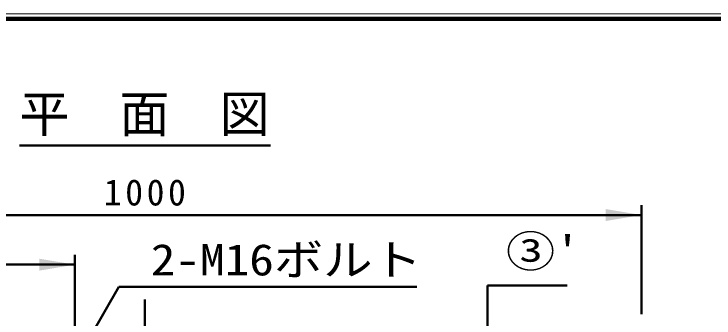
# Model space of a CAD drawing. Units: millimetres, scale not verified. Extents: x 100 to 4105, y 100 to 2870.
# Drawn here: x 2322 to 3027, y 2564 to 2870 of the extents above; entities that cross this region are included whole.
import ezdxf
from ezdxf.enums import TextEntityAlignment as Align

# ---------------------------------------------------------------- set-up
doc = ezdxf.new("R2010")
doc.units = ezdxf.units.MM
doc.header["$LTSCALE"] = 5
doc.linetypes.add('USER2', pattern=[13.4, 10, -1.2, 1, -1.2])
doc.layers.add('V-nasSTD', color=7, linetype='Continuous', lineweight=35)
doc.styles.add('ＭＳ ゴシック', font='')
doc.styles.get('ＭＳ ゴシック').set_extended_font_data('MS Gothic')

msp = doc.modelspace()

# ---------------------------------------------------------------- hatches: boundary and pattern name
at = {"layer": 'V-nasSTD'}
for points in [[(2918.106, 2673.505), (2954.106, 2667.505), (2918.106, 2661.505)], [(2347.606, 2611.505), (2383.606, 2617.505), (2347.606, 2623.505)]]:
    msp.add_hatch(color=256, dxfattribs=at).paths.add_polyline_path(points)

# ---------------------------------------------------------------- linework, layer by layer
at = {"layer": 'V-nasSTD', "lineweight": 100}
msp.add_line((4100, 2865), (105, 2865), dxfattribs=at)
at = {"layer": 'V-nasSTD', "lineweight": 50}
for p, q in [((2327.702, 2737.505), (2580.509, 2737.505)), ((2954.106, 2567.505), (2954.106, 2677.505)), ((1954.106, 2667.505), (2954.106, 2667.505)), ((2383.606, 2627.505), (2383.606, 2537.005)), ((2192.606, 2617.505), (2383.606, 2617.505)), ((2427.856, 2595.148), (2387.856, 2525.866)), ((2427.856, 2595.148), (2727.856, 2595.148)), ((2799.106, 2596.505), (2799.106, 2061.505)), ((2799.106, 2596.505), (2879.106, 2596.505))]:
    msp.add_line(p, q, dxfattribs=at)
at = {"layer": 'V-nasSTD', "linetype": 'USER2', "lineweight": 50}
msp.add_line((2454.106, 2582.505), (2454.106, 1992.505), dxfattribs=at)
at = {"layer": 'V-nasSTD', "lineweight": 13}
msp.add_lwpolyline([(100, 100), (100, 2870), (4105, 2870), (4105, 100)], close=True, dxfattribs=at)

# ---------------------------------------------------------------- texts
at = {"layer": 'V-nasSTD', "style": 'ＭＳ ゴシック'}
msp.add_text('平\u3000面\u3000図', height=36.95, dxfattribs=at).set_placement((2327.702, 2787.905), align=Align.TOP_LEFT)
at = {"layer": 'V-nasSTD', "style": 'ＭＳ ゴシック', "width": 1.15}
for s, p in [("③'", (2817.506, 2646.705)), ('2-M16ボルト', (2460.016, 2638.348))]:
    msp.add_text(s, height=31.67, dxfattribs=at).set_placement(p, align=Align.TOP_LEFT)
at = {"layer": 'V-nasSTD', "insert": (2412.706, 2703.505), "char_height": 26.39, "attachment_point": 1, "style": 'ＭＳ ゴシック'}
msp.add_mtext('\\T1.2;1000', dxfattribs=at)

doc.saveas('drawing.dxf')
